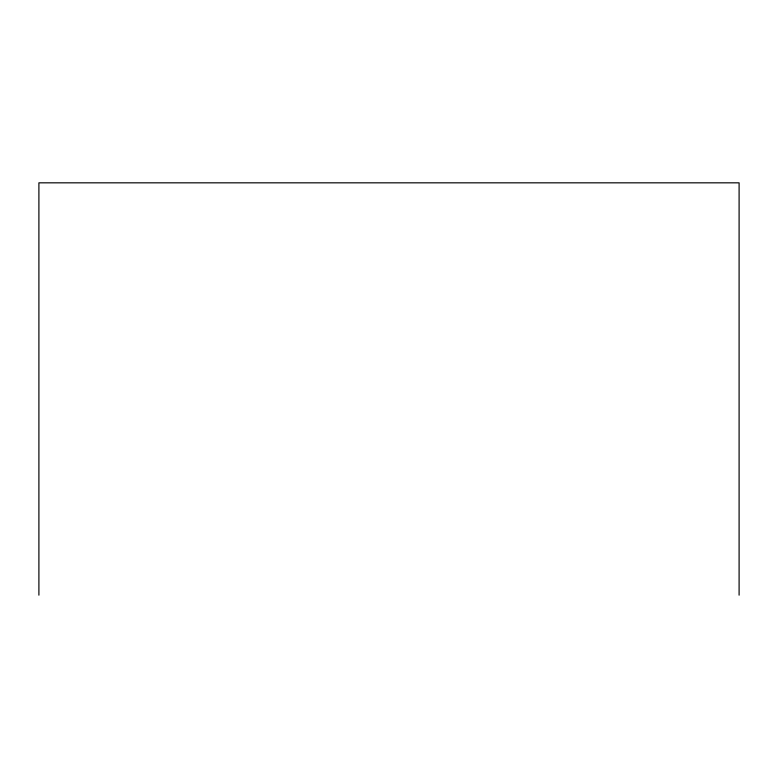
<?xml version="1.0" encoding="UTF-8"?>
<svg xmlns="http://www.w3.org/2000/svg" width="778" height="778" viewBox="0 0 778 778"><rect width="100%" height="100%" fill="white"/><g stroke="black" fill="none" stroke-linecap="round" stroke-linejoin="round"><path stroke-width="1.17" d="M739.1 595.17L739.1 182.83L38.9 182.83L38.9 595.17"/></g></svg>
